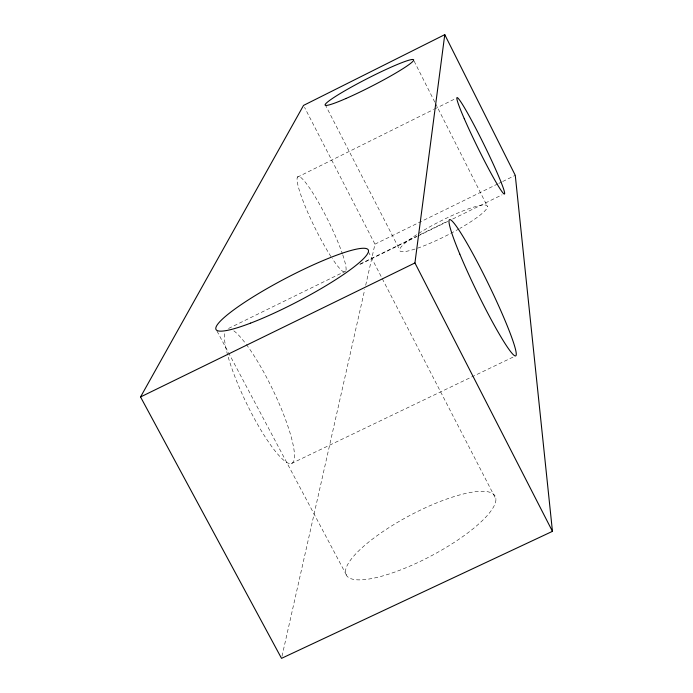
<?xml version="1.0" encoding="UTF-8"?>
<svg xmlns="http://www.w3.org/2000/svg" width="693" height="693" viewBox="0 0 693 693"><rect width="100%" height="100%" fill="white"/><g stroke="black" fill="none" stroke-linecap="round" stroke-linejoin="round"><path stroke-width="0.52" stroke-dasharray="3.46 2.6" d="M281.999 656.245L364.743 289.483M365.696 285.265L374.965 244.161L304.53 107.311M297.384 177.183L433.601 109.503M434.563 109.018L455.812 98.458M374.965 244.161L497.851 183.87M498.821 183.394L501.723 181.973M502.694 181.497L515.271 175.329M228.551 328.456L346.734 270.565M360.291 263.92L416.476 236.4M420.348 234.503L447.47 221.214M359.823 264.509L416.9 236.547M417.87 236.07L447.86 221.379M452.702 219.014L502.044 194.837M291.337 463.556L513.548 356.878M217.004 331.055L347.011 576.091M368.399 251.776L495.911 499.116A84.243 22.86 -27.9 0 1 383.749 575.64A84.243 22.86 -27.9 0 1 382.493 531.886A84.243 22.86 -27.9 0 1 495.911 499.116M325.147 104.504L399.618 249.662M414.145 61.175L435.039 102.59M435.525 103.56L487.525 206.618M418.633 233.42A49.168 7.805 -27 0 1 482.293 205.119A49.168 7.805 -27 0 1 459.987 228.326M459.069 228.855A49.168 7.805 -27 0 1 404.851 251.542A49.168 7.805 -27 0 1 417.706 234M246.327 344.456A74.697 14.787 64.3 0 1 291.632 438.53A74.697 14.787 64.3 0 1 274.056 449.636A74.697 14.787 64.3 0 1 227.928 356.081M227.642 355.033A74.697 14.787 64.3 0 1 224.636 332.969M233.844 330.856A74.697 14.787 64.3 0 1 245.686 343.607M344.343 272.098A53.257 7.519 63.7 0 1 332.198 258.454M331.011 256.635A53.257 7.519 63.7 0 1 299.463 190.748A53.257 7.519 63.7 0 1 309.814 188.357A53.257 7.519 63.7 0 1 342.463 253.984M342.784 254.946A53.257 7.519 63.7 0 1 345.928 270.894"/><path stroke-width="1.04" d="M552.451 531.34L414.934 262.95L444.767 34.65L303.543 105.397L140.549 396.959L281.523 658.35L552.451 531.34L515.271 175.329L444.767 34.65M140.549 396.959L414.934 262.95M250.597 323.12A85.889 13.063 -27.6 0 0 368.399 251.776A85.889 13.063 -27.6 0 0 257.424 294.239A85.889 13.063 -27.6 0 0 250.597 323.12M346.058 98.467A49.723 4.392 -27.1 0 0 413.66 60.213A49.723 4.392 -27.1 0 0 348.345 88.782A49.723 4.392 -27.1 0 0 346.058 98.467M459.805 254.088A75.693 6.861 64.1 0 0 515.497 355.942A75.693 6.861 64.1 0 0 472.678 253.395A75.693 6.861 64.1 0 0 459.805 254.088M464.267 118.676A53.759 3.465 63.8 0 0 503.976 193.893A53.759 3.465 63.8 0 0 473.865 124.679A53.759 3.465 63.8 0 0 464.267 118.676"/></g></svg>
